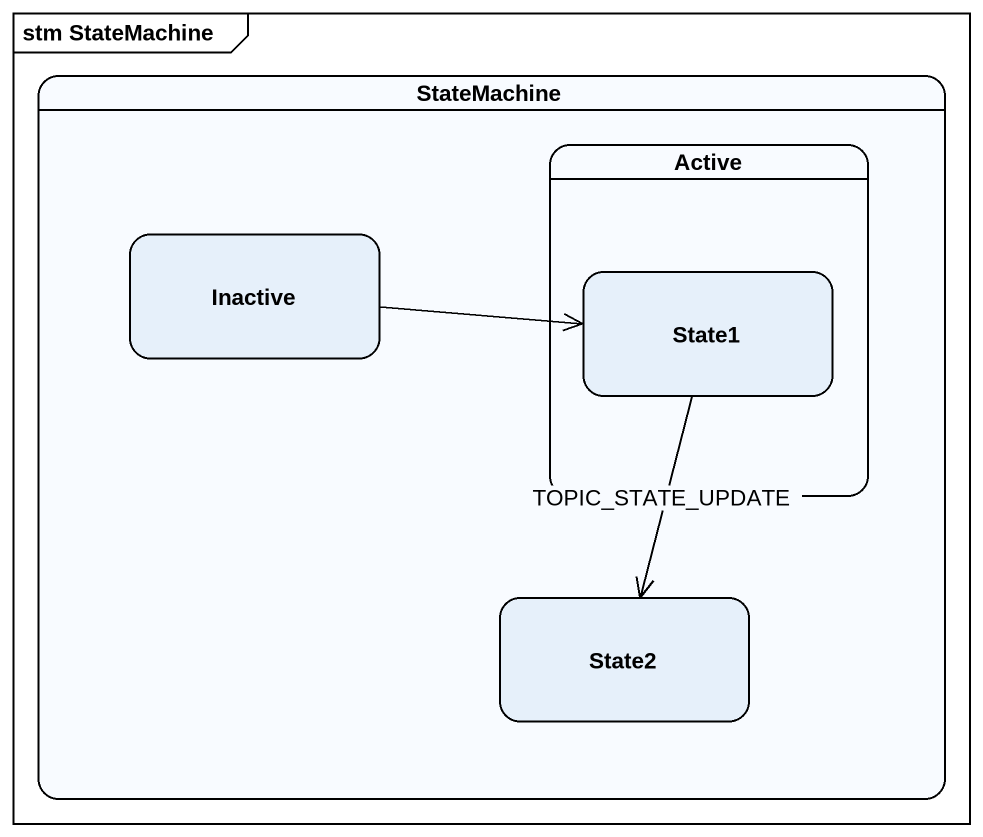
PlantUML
@startuml
mainframe stm StateMachine
hide empty description
state StateMachine {
  state Active {
    state State1
  }
  state Inactive
  state State2
}
Inactive -right-> State1
Inactive -right-> State1
State1 --> State2 : TOPIC_STATE_UPDATE
@enduml
